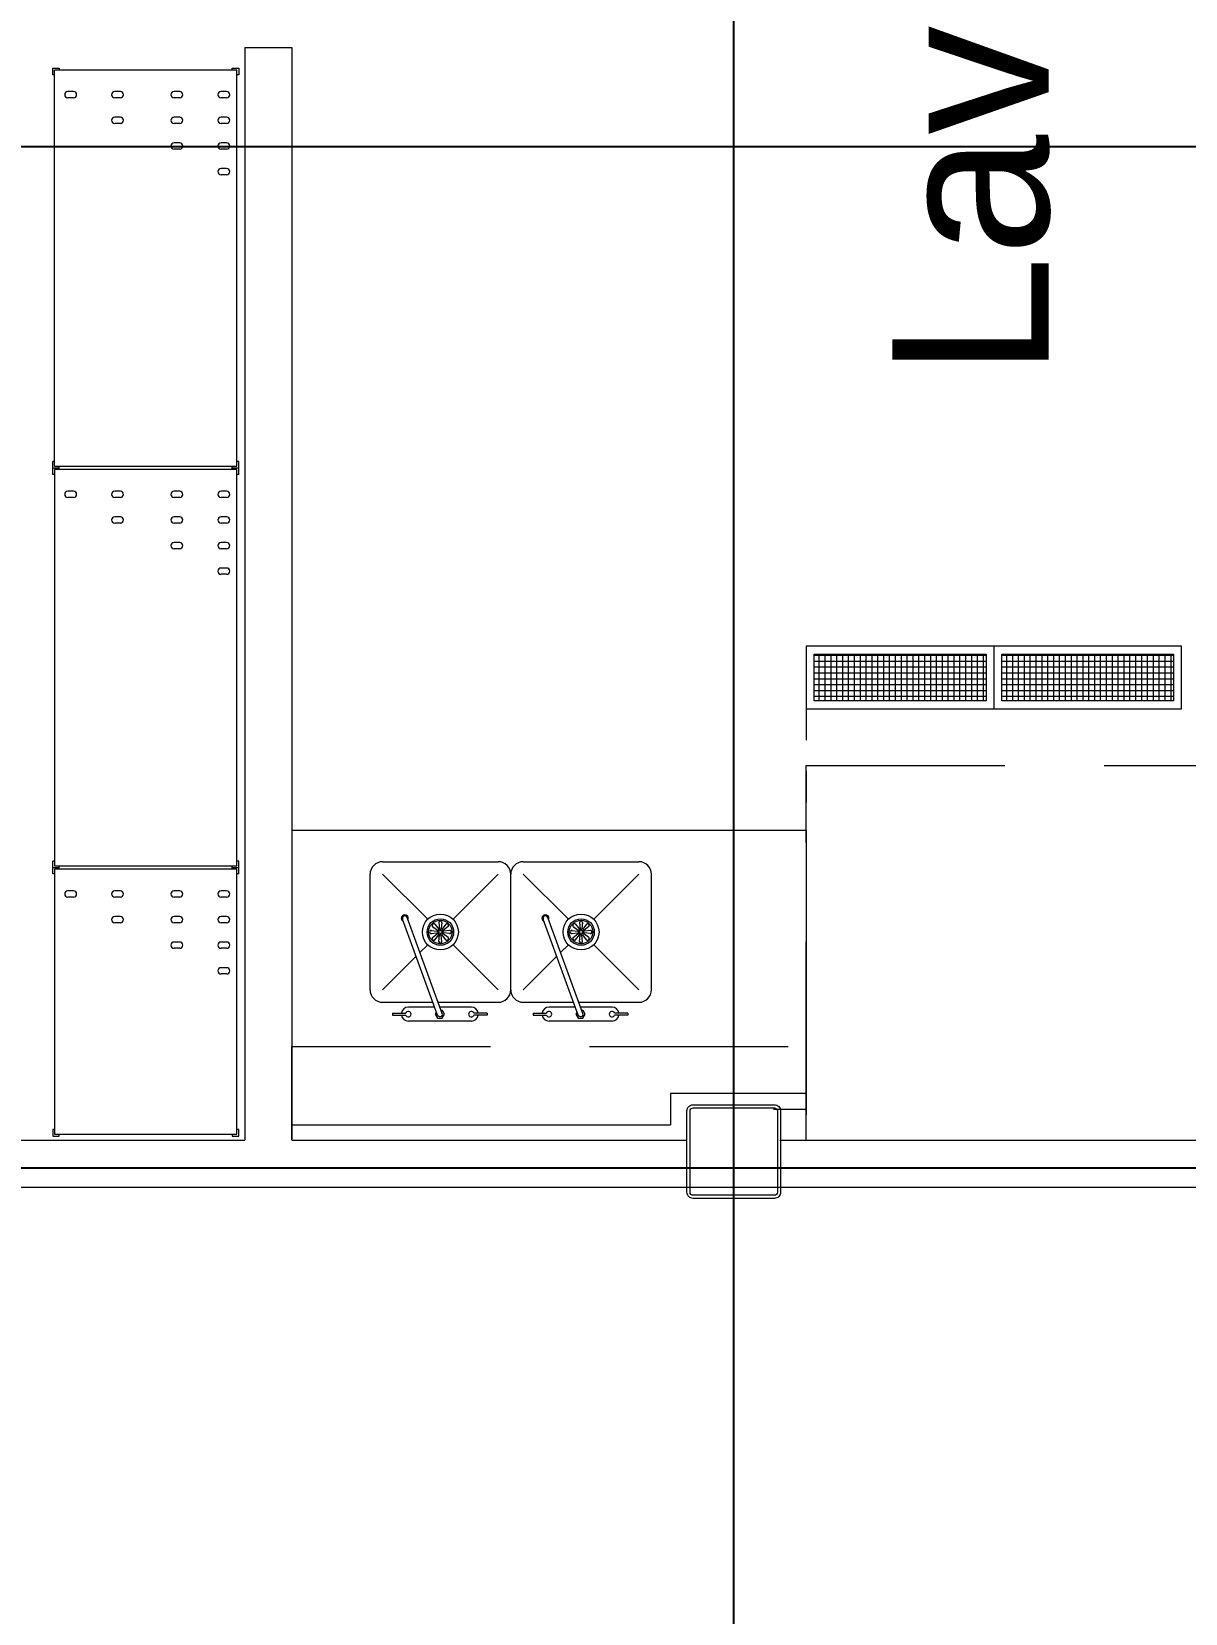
# Model space of a CAD drawing. Header units: millimetres. Extents: x 744843 to 745492, y 2520966 to 2521458.
# Drawn here: x 745413.09 to 745416.78, y 2521087.9 to 2521092.97 of the extents above; entities that cross this region are included whole.
import ezdxf

# ---------------------------------------------------------------- set-up
doc = ezdxf.new("R2010")
doc.units = ezdxf.units.MM
doc.linetypes.add('HIDDEN', pattern=[9.525, 6.35, -3.175])
for name, color, linetype, lineweight in [('A-Columnas_Secun', 74, 'Continuous', 20), ('A_Muebles_Cocina', 55, 'Continuous', 20), ('A_Muros', 30, 'Continuous', 20), ('A_Proyecciones', 192, 'HIDDEN', 20), ('A_Textos', 4, 'Continuous', 20)]:
    doc.layers.add(name, color=color, linetype=linetype, lineweight=lineweight)
doc.layers.add('A_Ejes', color=8, linetype='Continuous')
doc.styles.add('escal 300', font='arial.ttf', dxfattribs={"height": 0.5})
pattern_1 = [(90, (745453.595351, 2521259.344901), (0.01875, 1e-18), []), (7e-15, (745453.595351, 2521259.344901), (2e-18, -0.01875), [])]

msp = doc.modelspace()

# ---------------------------------------------------------------- hatches: boundary and pattern name
at = {"layer": 'A_Muebles_Cocina', "linetype": 'Continuous'}
h = msp.add_hatch(dxfattribs=at)
h.set_pattern_fill('NET', color=256, scale=0.15, angle=90, style=0)
h.set_pattern_definition(pattern_1)
h.paths.add_polyline_path([(745416.7413, 2521090.8236), (745416.6913, 2521090.8236), (745416.6913, 2521090.9736), (745416.7413, 2521090.9736)])
h.paths.add_polyline_path([(745416.6913, 2521090.9736), (745416.6913, 2521090.8236), (745416.1913, 2521090.8236), (745416.1913, 2521090.9736)])
h.paths.add_polyline_path([(745416.1413, 2521090.9736), (745416.1413, 2521090.8236), (745415.7465, 2521090.8236), (745415.7465, 2521090.9736)])
h.paths.add_polyline_path([(745415.5913, 2521090.9736), (745415.7465, 2521090.9736), (745415.7465, 2521090.8236), (745415.5913, 2521090.8236)])
h = msp.add_hatch(dxfattribs=at)
h.set_pattern_fill('NET', color=256, scale=0.15, angle=90, style=0)
h.set_pattern_definition(pattern_1)
h.paths.add_polyline_path([(745416.7413, 2521090.8236), (745416.6913, 2521090.8236), (745416.6913, 2521090.9736), (745416.7413, 2521090.9736)])
h.paths.add_polyline_path([(745416.6913, 2521090.9736), (745416.6913, 2521090.8236), (745416.1913, 2521090.8236), (745416.1913, 2521090.9736)])
h.paths.add_polyline_path([(745416.1413, 2521090.9736), (745416.1413, 2521090.8236), (745415.7465, 2521090.8236), (745415.7465, 2521090.9736)])
h.paths.add_polyline_path([(745415.5913, 2521090.9736), (745415.7465, 2521090.9736), (745415.7465, 2521090.8236), (745415.5913, 2521090.8236)])

# ---------------------------------------------------------------- linework, layer by layer
at = {"layer": 'A-Columnas_Secun'}
for points in [[(745415.2044, 2521089.5312), (745415.4642, 2521089.5312, -0.414214), (745415.4842, 2521089.5112), (745415.4842, 2521089.2514, -0.414214), (745415.4642, 2521089.2314), (745415.2044, 2521089.2314, -0.414214), (745415.1844, 2521089.2514), (745415.1844, 2521089.5112, -0.414214)], [(745415.2044, 2521089.5212), (745415.4642, 2521089.5212, -0.414214), (745415.4742, 2521089.5112), (745415.4742, 2521089.2514, -0.414214), (745415.4642, 2521089.2414), (745415.2044, 2521089.2414, -0.414214), (745415.1944, 2521089.2514), (745415.1944, 2521089.5112, -0.414214)]]:
    msp.add_lwpolyline(points, format="xyb", close=True, dxfattribs=at)
at = {"layer": 'A_Ejes'}
msp.add_line((745415.3345, 2521057.8508), (745415.3338, 2521173.1376), dxfattribs=at)
at = {"layer": 'A_Ejes', "ltscale": 0.5}
for p, q in [((745302.007, 2521092.5989), (745459.4008, 2521092.5989)), ((745296.0686, 2521089.3289), (745459.4008, 2521089.3289))]:
    msp.add_line(p, q, dxfattribs=at)
at = {"layer": 'A_Muebles_Cocina', "linetype": 'Continuous'}
for p, q in [((745413.1554, 2521092.8282), (745413.1554, 2521092.8487)), ((745413.1554, 2521092.8487), (745413.1759, 2521092.8487)), ((745413.1554, 2521092.8282), (745413.1554, 2521092.8487)), ((745413.1554, 2521092.8487), (745413.1759, 2521092.8487)), ((745413.1759, 2521092.8487), (745413.1759, 2521092.8432)), ((745413.1759, 2521092.8487), (745413.1759, 2521092.8432)), ((745413.7299, 2521092.8432), (745413.7299, 2521092.8487)), ((745413.7299, 2521092.8487), (745413.7504, 2521092.8487)), ((745413.7299, 2521092.8432), (745413.7299, 2521092.8487)), ((745413.7299, 2521092.8487), (745413.7504, 2521092.8487)), ((745413.7504, 2521092.8487), (745413.7504, 2521092.8282)), ((745413.7504, 2521092.8487), (745413.7504, 2521092.8282)), ((745413.1609, 2521092.8282), (745413.1554, 2521092.8282)), ((745413.1609, 2521092.8282), (745413.1554, 2521092.8282)), ((745413.1609, 2521091.575), (745413.1609, 2521092.8432)), ((745413.7449, 2521092.8432), (745413.1609, 2521092.8432)), ((745413.1609, 2521091.575), (745413.1609, 2521092.8432)), ((745413.7449, 2521092.8432), (745413.1609, 2521092.8432)), ((745413.7449, 2521091.575), (745413.7449, 2521092.8432)), ((745413.7449, 2521091.575), (745413.7449, 2521092.8432)), ((745413.7504, 2521092.8282), (745413.7449, 2521092.8282)), ((745413.7504, 2521092.8282), (745413.7449, 2521092.8282)), ((745413.2219, 2521092.7742), (745413.2039, 2521092.7742)), ((745413.2219, 2521092.7742), (745413.2039, 2521092.7742)), ((745413.2219, 2521092.7542), (745413.2039, 2521092.7542)), ((745413.2219, 2521092.7542), (745413.2039, 2521092.7542)), ((745413.3719, 2521092.7742), (745413.3539, 2521092.7742)), ((745413.3719, 2521092.7742), (745413.3539, 2521092.7742)), ((745413.3719, 2521092.7542), (745413.3539, 2521092.7542)), ((745413.3719, 2521092.7542), (745413.3539, 2521092.7542)), ((745413.5619, 2521092.7742), (745413.5439, 2521092.7742)), ((745413.5619, 2521092.7742), (745413.5439, 2521092.7742)), ((745413.5619, 2521092.7542), (745413.5439, 2521092.7542)), ((745413.5619, 2521092.7542), (745413.5439, 2521092.7542)), ((745413.7119, 2521092.7742), (745413.6939, 2521092.7742)), ((745413.7119, 2521092.7742), (745413.6939, 2521092.7742)), ((745413.7119, 2521092.7542), (745413.6939, 2521092.7542)), ((745413.7119, 2521092.7542), (745413.6939, 2521092.7542)), ((745413.3719, 2521092.6922), (745413.3539, 2521092.6922)), ((745413.3719, 2521092.6922), (745413.3539, 2521092.6922)), ((745413.3719, 2521092.6722), (745413.3539, 2521092.6722)), ((745413.3719, 2521092.6722), (745413.3539, 2521092.6722)), ((745413.5619, 2521092.6922), (745413.5439, 2521092.6922)), ((745413.5619, 2521092.6922), (745413.5439, 2521092.6922)), ((745413.5619, 2521092.6722), (745413.5439, 2521092.6722)), ((745413.5619, 2521092.6722), (745413.5439, 2521092.6722)), ((745413.7119, 2521092.6922), (745413.6939, 2521092.6922)), ((745413.7119, 2521092.6922), (745413.6939, 2521092.6922)), ((745413.7119, 2521092.6722), (745413.6939, 2521092.6722)), ((745413.7119, 2521092.6722), (745413.6939, 2521092.6722)), ((745413.5619, 2521092.6102), (745413.5439, 2521092.6102)), ((745413.5619, 2521092.6102), (745413.5439, 2521092.6102)), ((745413.7119, 2521092.6102), (745413.6939, 2521092.6102)), ((745413.7119, 2521092.6102), (745413.6939, 2521092.6102)), ((745413.5619, 2521092.5902), (745413.5439, 2521092.5902)), ((745413.5619, 2521092.5902), (745413.5439, 2521092.5902)), ((745413.7119, 2521092.5902), (745413.6939, 2521092.5902)), ((745413.7119, 2521092.5902), (745413.6939, 2521092.5902)), ((745413.7119, 2521092.5282), (745413.6939, 2521092.5282)), ((745413.7119, 2521092.5282), (745413.6939, 2521092.5282)), ((745413.7119, 2521092.5082), (745413.6939, 2521092.5082)), ((745413.7119, 2521092.5082), (745413.6939, 2521092.5082)), ((745413.1609, 2521091.59), (745413.1554, 2521091.59)), ((745413.1554, 2521091.549), (745413.1554, 2521091.59)), ((745413.1609, 2521091.59), (745413.1554, 2521091.59)), ((745413.1554, 2521091.549), (745413.1554, 2521091.59)), ((745413.7504, 2521091.59), (745413.7449, 2521091.59)), ((745413.7504, 2521091.59), (745413.7449, 2521091.59)), ((745413.7504, 2521091.549), (745413.7504, 2521091.59)), ((745413.7504, 2521091.549), (745413.7504, 2521091.59)), ((745413.1554, 2521091.5695), (745413.1759, 2521091.5695)), ((745413.1554, 2521091.5695), (745413.1759, 2521091.5695)), ((745413.1609, 2521091.549), (745413.1554, 2521091.549)), ((745413.1609, 2521091.549), (745413.1554, 2521091.549)), ((745413.1609, 2521091.575), (745413.7449, 2521091.575)), ((745413.1609, 2521091.575), (745413.7449, 2521091.575)), ((745413.1609, 2521091.564), (745413.1609, 2521090.2959)), ((745413.7449, 2521091.564), (745413.1609, 2521091.564)), ((745413.1609, 2521091.564), (745413.1609, 2521090.2959)), ((745413.7449, 2521091.564), (745413.1609, 2521091.564)), ((745413.1759, 2521091.564), (745413.1759, 2521091.575)), ((745413.1759, 2521091.564), (745413.1759, 2521091.575)), ((745413.7299, 2521091.564), (745413.7299, 2521091.575)), ((745413.7299, 2521091.564), (745413.7299, 2521091.575)), ((745413.7299, 2521091.5695), (745413.7504, 2521091.5695)), ((745413.7299, 2521091.5695), (745413.7504, 2521091.5695)), ((745413.7449, 2521090.2959), (745413.7449, 2521091.564)), ((745413.7449, 2521090.2959), (745413.7449, 2521091.564)), ((745413.7504, 2521091.549), (745413.7449, 2521091.549)), ((745413.7504, 2521091.549), (745413.7449, 2521091.549)), ((745413.2219, 2521091.495), (745413.2039, 2521091.495)), ((745413.2219, 2521091.495), (745413.2039, 2521091.495)), ((745413.3719, 2521091.495), (745413.3539, 2521091.495)), ((745413.3719, 2521091.495), (745413.3539, 2521091.495)), ((745413.5619, 2521091.495), (745413.5439, 2521091.495)), ((745413.5619, 2521091.495), (745413.5439, 2521091.495)), ((745413.7119, 2521091.495), (745413.6939, 2521091.495)), ((745413.7119, 2521091.495), (745413.6939, 2521091.495)), ((745413.2219, 2521091.475), (745413.2039, 2521091.475)), ((745413.2219, 2521091.475), (745413.2039, 2521091.475)), ((745413.3719, 2521091.475), (745413.3539, 2521091.475)), ((745413.3719, 2521091.475), (745413.3539, 2521091.475)), ((745413.5619, 2521091.475), (745413.5439, 2521091.475)), ((745413.5619, 2521091.475), (745413.5439, 2521091.475)), ((745413.7119, 2521091.475), (745413.6939, 2521091.475)), ((745413.7119, 2521091.475), (745413.6939, 2521091.475)), ((745413.3719, 2521091.413), (745413.3539, 2521091.413)), ((745413.3719, 2521091.413), (745413.3539, 2521091.413)), ((745413.3719, 2521091.393), (745413.3539, 2521091.393)), ((745413.3719, 2521091.393), (745413.3539, 2521091.393)), ((745413.5619, 2521091.413), (745413.5439, 2521091.413)), ((745413.5619, 2521091.413), (745413.5439, 2521091.413)), ((745413.5619, 2521091.393), (745413.5439, 2521091.393)), ((745413.5619, 2521091.393), (745413.5439, 2521091.393)), ((745413.7119, 2521091.413), (745413.6939, 2521091.413)), ((745413.7119, 2521091.413), (745413.6939, 2521091.413)), ((745413.7119, 2521091.393), (745413.6939, 2521091.393)), ((745413.7119, 2521091.393), (745413.6939, 2521091.393)), ((745413.5619, 2521091.331), (745413.5439, 2521091.331)), ((745413.5619, 2521091.331), (745413.5439, 2521091.331)), ((745413.7119, 2521091.331), (745413.6939, 2521091.331)), ((745413.7119, 2521091.331), (745413.6939, 2521091.331)), ((745413.5619, 2521091.311), (745413.5439, 2521091.311)), ((745413.5619, 2521091.311), (745413.5439, 2521091.311)), ((745413.7119, 2521091.311), (745413.6939, 2521091.311)), ((745413.7119, 2521091.311), (745413.6939, 2521091.311)), ((745413.7119, 2521091.249), (745413.6939, 2521091.249)), ((745413.7119, 2521091.249), (745413.6939, 2521091.249)), ((745413.7119, 2521091.229), (745413.6939, 2521091.229)), ((745413.7119, 2521091.229), (745413.6939, 2521091.229)), ((745415.5663, 2521090.9986), (745415.5663, 2521090.7986)), ((745416.7663, 2521090.9986), (745415.5663, 2521090.9986)), ((745415.5663, 2521090.9986), (745415.5663, 2521090.7986)), ((745416.7663, 2521090.9986), (745415.5663, 2521090.9986)), ((745415.5913, 2521090.8236), (745415.5913, 2521090.9736)), ((745415.5913, 2521090.9736), (745416.1413, 2521090.9736)), ((745415.5913, 2521090.8236), (745415.5913, 2521090.9736)), ((745415.5913, 2521090.9736), (745416.1413, 2521090.9736)), ((745416.1413, 2521090.9736), (745416.1413, 2521090.8236)), ((745416.1413, 2521090.9736), (745416.1413, 2521090.8236)), ((745416.1663, 2521090.9986), (745416.1663, 2521090.7986)), ((745416.1663, 2521090.9986), (745416.1663, 2521090.7986)), ((745416.1913, 2521090.8236), (745416.1913, 2521090.9736)), ((745416.1913, 2521090.9736), (745416.7413, 2521090.9736)), ((745416.1913, 2521090.8236), (745416.1913, 2521090.9736)), ((745416.1913, 2521090.9736), (745416.7413, 2521090.9736)), ((745416.7413, 2521090.9736), (745416.7413, 2521090.8236)), ((745416.7413, 2521090.9736), (745416.7413, 2521090.8236)), ((745416.7663, 2521090.7986), (745416.7663, 2521090.9986)), ((745416.7663, 2521090.7986), (745416.7663, 2521090.9986)), ((745416.1413, 2521090.8236), (745415.5913, 2521090.8236)), ((745416.1413, 2521090.8236), (745415.5913, 2521090.8236)), ((745416.7413, 2521090.8236), (745416.1913, 2521090.8236)), ((745416.7413, 2521090.8236), (745416.1913, 2521090.8236)), ((745415.5663, 2521090.7986), (745416.7663, 2521090.7986)), ((745415.5663, 2521090.7986), (745416.7663, 2521090.7986)), ((745413.1554, 2521090.2699), (745413.1554, 2521090.3109)), ((745413.1609, 2521090.3109), (745413.1554, 2521090.3109)), ((745413.1554, 2521090.2699), (745413.1554, 2521090.3109)), ((745413.1609, 2521090.3109), (745413.1554, 2521090.3109)), ((745413.1554, 2521090.2904), (745413.1759, 2521090.2904)), ((745413.1554, 2521090.2904), (745413.1759, 2521090.2904)), ((745413.1609, 2521090.2699), (745413.1554, 2521090.2699)), ((745413.1609, 2521090.2699), (745413.1554, 2521090.2699)), ((745413.1609, 2521090.2959), (745413.7449, 2521090.2959)), ((745413.1609, 2521090.2959), (745413.7449, 2521090.2959)), ((745413.1609, 2521090.2849), (745413.1609, 2521089.4366)), ((745413.7449, 2521090.2849), (745413.1609, 2521090.2849)), ((745413.1609, 2521090.2849), (745413.1609, 2521089.4366)), ((745413.7449, 2521090.2849), (745413.1609, 2521090.2849)), ((745413.1759, 2521090.2849), (745413.1759, 2521090.2959)), ((745413.1759, 2521090.2849), (745413.1759, 2521090.2959)), ((745413.7299, 2521090.2849), (745413.7299, 2521090.2959)), ((745413.7299, 2521090.2849), (745413.7299, 2521090.2959)), ((745413.7299, 2521090.2904), (745413.7504, 2521090.2904)), ((745413.7299, 2521090.2904), (745413.7504, 2521090.2904)), ((745413.7504, 2521090.3109), (745413.7449, 2521090.3109)), ((745413.7504, 2521090.3109), (745413.7449, 2521090.3109)), ((745413.7449, 2521089.4366), (745413.7449, 2521090.2849)), ((745413.7449, 2521089.4366), (745413.7449, 2521090.2849)), ((745413.7504, 2521090.2699), (745413.7449, 2521090.2699)), ((745413.7504, 2521090.2699), (745413.7449, 2521090.2699)), ((745413.7504, 2521090.2699), (745413.7504, 2521090.3109)), ((745413.7504, 2521090.2699), (745413.7504, 2521090.3109)), ((745413.2219, 2521090.2159), (745413.2039, 2521090.2159)), ((745413.2219, 2521090.2159), (745413.2039, 2521090.2159)), ((745413.3719, 2521090.2159), (745413.3539, 2521090.2159)), ((745413.3719, 2521090.2159), (745413.3539, 2521090.2159)), ((745413.5619, 2521090.2159), (745413.5439, 2521090.2159)), ((745413.5619, 2521090.2159), (745413.5439, 2521090.2159)), ((745413.7119, 2521090.2159), (745413.6939, 2521090.2159)), ((745413.7119, 2521090.2159), (745413.6939, 2521090.2159)), ((745413.2219, 2521090.1959), (745413.2039, 2521090.1959)), ((745413.2219, 2521090.1959), (745413.2039, 2521090.1959)), ((745413.3719, 2521090.1959), (745413.3539, 2521090.1959)), ((745413.3719, 2521090.1959), (745413.3539, 2521090.1959)), ((745413.5619, 2521090.1959), (745413.5439, 2521090.1959)), ((745413.5619, 2521090.1959), (745413.5439, 2521090.1959)), ((745413.7119, 2521090.1959), (745413.6939, 2521090.1959)), ((745413.7119, 2521090.1959), (745413.6939, 2521090.1959)), ((745413.3719, 2521090.1339), (745413.3539, 2521090.1339)), ((745413.3719, 2521090.1339), (745413.3539, 2521090.1339)), ((745413.3719, 2521090.1139), (745413.3539, 2521090.1139)), ((745413.3719, 2521090.1139), (745413.3539, 2521090.1139)), ((745413.5619, 2521090.1339), (745413.5439, 2521090.1339)), ((745413.5619, 2521090.1339), (745413.5439, 2521090.1339)), ((745413.5619, 2521090.1139), (745413.5439, 2521090.1139)), ((745413.5619, 2521090.1139), (745413.5439, 2521090.1139)), ((745413.7119, 2521090.1339), (745413.6939, 2521090.1339)), ((745413.7119, 2521090.1339), (745413.6939, 2521090.1339)), ((745413.7119, 2521090.1139), (745413.6939, 2521090.1139)), ((745413.7119, 2521090.1139), (745413.6939, 2521090.1139)), ((745413.5619, 2521090.0519), (745413.5439, 2521090.0519)), ((745413.5619, 2521090.0519), (745413.5439, 2521090.0519)), ((745413.5619, 2521090.0319), (745413.5439, 2521090.0319)), ((745413.5619, 2521090.0319), (745413.5439, 2521090.0319)), ((745413.7119, 2521090.0519), (745413.6939, 2521090.0519)), ((745413.7119, 2521090.0519), (745413.6939, 2521090.0519)), ((745413.7119, 2521090.0319), (745413.6939, 2521090.0319)), ((745413.7119, 2521090.0319), (745413.6939, 2521090.0319)), ((745413.7119, 2521089.9699), (745413.6939, 2521089.9699)), ((745413.7119, 2521089.9699), (745413.6939, 2521089.9699)), ((745413.7119, 2521089.9499), (745413.6939, 2521089.9499)), ((745413.7119, 2521089.9499), (745413.6939, 2521089.9499)), ((745413.1609, 2521089.4516), (745413.1554, 2521089.4516)), ((745413.1554, 2521089.4516), (745413.1554, 2521089.4311)), ((745413.1609, 2521089.4516), (745413.1554, 2521089.4516)), ((745413.1554, 2521089.4516), (745413.1554, 2521089.4311)), ((745413.1554, 2521089.4311), (745413.1759, 2521089.4311)), ((745413.1554, 2521089.4311), (745413.1759, 2521089.4311)), ((745413.1609, 2521089.4366), (745413.7449, 2521089.4366)), ((745413.1609, 2521089.4366), (745413.7449, 2521089.4366)), ((745413.1759, 2521089.4311), (745413.1759, 2521089.4366)), ((745413.1759, 2521089.4311), (745413.1759, 2521089.4366)), ((745413.7299, 2521089.4366), (745413.7299, 2521089.4311)), ((745413.7299, 2521089.4366), (745413.7299, 2521089.4311)), ((745413.7299, 2521089.4311), (745413.7504, 2521089.4311)), ((745413.7299, 2521089.4311), (745413.7504, 2521089.4311)), ((745413.7504, 2521089.4516), (745413.7449, 2521089.4516)), ((745413.7504, 2521089.4516), (745413.7449, 2521089.4516)), ((745413.7504, 2521089.4311), (745413.7504, 2521089.4516)), ((745413.7504, 2521089.4311), (745413.7504, 2521089.4516))]:
    msp.add_line(p, q, dxfattribs=at)
at = {"layer": 'A_Muebles_Cocina', "color": 2, "linetype": 'HIDDEN', "ltscale": 0.1}
for p, q in [((745415.5663, 2521089.4173), (745415.5663, 2521090.6175)), ((745415.5663, 2521090.6173), (745426.1789, 2521090.6173)), ((745413.9206, 2521089.4188), (745413.9206, 2521089.7173)), ((745413.9206, 2521089.7173), (745415.5663, 2521089.7173))]:
    msp.add_line(p, q, dxfattribs=at)
at = {"layer": 'A_Muebles_Cocina'}
for p, q in [((745413.9206, 2521090.4091), (745413.9206, 2521089.4188)), ((745415.5663, 2521090.4091), (745413.9206, 2521090.4091)), ((745413.9206, 2521090.4091), (745413.9206, 2521089.4188)), ((745415.5663, 2521090.4091), (745413.9206, 2521090.4091)), ((745415.5663, 2521090.4091), (745415.5663, 2521089.5172)), ((745415.5663, 2521090.4091), (745415.5663, 2521089.5172)), ((745414.1706, 2521089.8991), (745414.1706, 2521090.2691)), ((745414.1706, 2521089.8991), (745414.1706, 2521090.2691)), ((745414.2106, 2521090.3091), (745414.5806, 2521090.3091)), ((745414.2106, 2521090.3091), (745414.5806, 2521090.3091)), ((745414.355, 2521090.1248), (745414.2106, 2521090.2691)), ((745414.355, 2521090.1248), (745414.2106, 2521090.2691)), ((745414.5806, 2521090.2691), (745414.4363, 2521090.1248)), ((745414.5806, 2521090.2691), (745414.4363, 2521090.1248)), ((745414.6206, 2521089.8991), (745414.6206, 2521090.2691)), ((745414.6206, 2521089.8991), (745414.6206, 2521090.2691)), ((745414.6606, 2521090.3091), (745415.0306, 2521090.3091)), ((745414.6606, 2521090.3091), (745415.0306, 2521090.3091)), ((745414.805, 2521090.1248), (745414.6606, 2521090.2691)), ((745414.805, 2521090.1248), (745414.6606, 2521090.2691)), ((745415.0306, 2521090.2691), (745414.8863, 2521090.1248)), ((745415.0306, 2521090.2691), (745414.8863, 2521090.1248)), ((745415.0706, 2521089.8991), (745415.0706, 2521090.2691)), ((745415.0706, 2521089.8991), (745415.0706, 2521090.2691)), ((745414.3867, 2521089.8182), (745414.2743, 2521090.1254)), ((745414.3867, 2521089.8182), (745414.2743, 2521090.1254)), ((745414.4018, 2521089.8233), (745414.2893, 2521090.1308)), ((745414.4018, 2521089.8233), (745414.2893, 2521090.1308)), ((745414.3906, 2521090.1142), (745414.3931, 2521090.0942)), ((745414.3906, 2521090.1142), (745414.3931, 2521090.0942)), ((745414.4006, 2521090.1141), (745414.3981, 2521090.0941)), ((745414.4006, 2521090.1141), (745414.3981, 2521090.0941)), ((745414.8367, 2521089.8182), (745414.7243, 2521090.1254)), ((745414.8367, 2521089.8182), (745414.7243, 2521090.1254)), ((745414.8518, 2521089.8233), (745414.7393, 2521090.1308)), ((745414.8518, 2521089.8233), (745414.7393, 2521090.1308)), ((745414.8406, 2521090.1142), (745414.8431, 2521090.0942)), ((745414.8406, 2521090.1142), (745414.8431, 2521090.0942)), ((745414.8506, 2521090.1141), (745414.8481, 2521090.0941)), ((745414.8506, 2521090.1141), (745414.8481, 2521090.0941)), ((745414.3656, 2521090.0892), (745414.3856, 2521090.0867)), ((745414.3656, 2521090.0892), (745414.3856, 2521090.0867)), ((745414.3656, 2521090.0792), (745414.3856, 2521090.0817)), ((745414.3656, 2521090.0792), (745414.3856, 2521090.0817)), ((745414.3709, 2521090.1018), (745414.3868, 2521090.0895)), ((745414.3709, 2521090.1018), (745414.3868, 2521090.0895)), ((745414.3709, 2521090.0665), (745414.3868, 2521090.0789)), ((745414.3709, 2521090.0665), (745414.3868, 2521090.0789)), ((745414.3779, 2521090.0594), (745414.3903, 2521090.0753)), ((745414.3779, 2521090.0594), (745414.3903, 2521090.0753)), ((745414.378, 2521090.1089), (745414.3903, 2521090.093)), ((745414.378, 2521090.1089), (745414.3903, 2521090.093)), ((745414.3906, 2521090.0542), (745414.3931, 2521090.0742)), ((745414.3906, 2521090.0542), (745414.3931, 2521090.0742)), ((745414.4006, 2521090.0541), (745414.3981, 2521090.0741)), ((745414.4006, 2521090.0541), (745414.3981, 2521090.0741)), ((745414.4133, 2521090.1089), (745414.4009, 2521090.093)), ((745414.4133, 2521090.1089), (745414.4009, 2521090.093)), ((745414.4133, 2521090.0594), (745414.4009, 2521090.0753)), ((745414.4133, 2521090.0594), (745414.4009, 2521090.0753)), ((745414.4204, 2521090.1018), (745414.4045, 2521090.0894)), ((745414.4204, 2521090.1018), (745414.4045, 2521090.0894)), ((745414.4204, 2521090.0665), (745414.4045, 2521090.0788)), ((745414.4204, 2521090.0665), (745414.4045, 2521090.0788)), ((745414.4256, 2521090.0891), (745414.4056, 2521090.0866)), ((745414.4256, 2521090.0891), (745414.4056, 2521090.0866)), ((745414.4256, 2521090.0791), (745414.4056, 2521090.0816)), ((745414.4256, 2521090.0791), (745414.4056, 2521090.0816)), ((745414.8156, 2521090.0892), (745414.8356, 2521090.0867)), ((745414.8156, 2521090.0892), (745414.8356, 2521090.0867)), ((745414.8156, 2521090.0792), (745414.8356, 2521090.0817)), ((745414.8156, 2521090.0792), (745414.8356, 2521090.0817)), ((745414.8209, 2521090.1018), (745414.8368, 2521090.0895)), ((745414.8209, 2521090.1018), (745414.8368, 2521090.0895)), ((745414.8209, 2521090.0665), (745414.8368, 2521090.0789)), ((745414.8209, 2521090.0665), (745414.8368, 2521090.0789)), ((745414.8279, 2521090.0594), (745414.8403, 2521090.0753)), ((745414.8279, 2521090.0594), (745414.8403, 2521090.0753)), ((745414.828, 2521090.1089), (745414.8403, 2521090.093)), ((745414.828, 2521090.1089), (745414.8403, 2521090.093)), ((745414.8406, 2521090.0542), (745414.8431, 2521090.0742)), ((745414.8406, 2521090.0542), (745414.8431, 2521090.0742)), ((745414.8506, 2521090.0541), (745414.8481, 2521090.0741)), ((745414.8506, 2521090.0541), (745414.8481, 2521090.0741)), ((745414.8633, 2521090.1089), (745414.8509, 2521090.093)), ((745414.8633, 2521090.1089), (745414.8509, 2521090.093)), ((745414.8633, 2521090.0594), (745414.8509, 2521090.0753)), ((745414.8633, 2521090.0594), (745414.8509, 2521090.0753)), ((745414.8704, 2521090.1018), (745414.8545, 2521090.0894)), ((745414.8704, 2521090.1018), (745414.8545, 2521090.0894)), ((745414.8704, 2521090.0665), (745414.8545, 2521090.0788)), ((745414.8704, 2521090.0665), (745414.8545, 2521090.0788)), ((745414.8756, 2521090.0891), (745414.8556, 2521090.0866)), ((745414.8756, 2521090.0891), (745414.8556, 2521090.0866)), ((745414.8756, 2521090.0791), (745414.8556, 2521090.0816)), ((745414.8756, 2521090.0791), (745414.8556, 2521090.0816)), ((745414.355, 2521090.0435), (745414.3303, 2521090.0188)), ((745414.355, 2521090.0435), (745414.3303, 2521090.0188)), ((745414.5806, 2521089.8991), (745414.4363, 2521090.0435)), ((745414.5806, 2521089.8991), (745414.4363, 2521090.0435)), ((745414.805, 2521090.0435), (745414.7803, 2521090.0188)), ((745414.805, 2521090.0435), (745414.7803, 2521090.0188)), ((745415.0306, 2521089.8991), (745414.8863, 2521090.0435)), ((745415.0306, 2521089.8991), (745414.8863, 2521090.0435)), ((745414.3179, 2521090.0064), (745414.2106, 2521089.8991)), ((745414.3179, 2521090.0064), (745414.2106, 2521089.8991)), ((745414.7679, 2521090.0064), (745414.6606, 2521089.8991)), ((745414.7679, 2521090.0064), (745414.6606, 2521089.8991)), ((745414.2106, 2521089.8591), (745414.3718, 2521089.8591)), ((745414.2106, 2521089.8591), (745414.3718, 2521089.8591)), ((745414.3887, 2521089.8591), (745414.5806, 2521089.8591)), ((745414.3887, 2521089.8591), (745414.5806, 2521089.8591)), ((745414.6606, 2521089.8591), (745414.8218, 2521089.8591)), ((745414.6606, 2521089.8591), (745414.8218, 2521089.8591)), ((745414.8387, 2521089.8591), (745415.0306, 2521089.8591)), ((745414.8387, 2521089.8591), (745415.0306, 2521089.8591)), ((745414.2424, 2521089.8244), (745414.2848, 2521089.8244)), ((745414.2424, 2521089.8244), (745414.2424, 2521089.818)), ((745414.2424, 2521089.8244), (745414.2848, 2521089.8244)), ((745414.2424, 2521089.8244), (745414.2424, 2521089.818)), ((745414.2424, 2521089.818), (745414.2848, 2521089.818)), ((745414.2424, 2521089.818), (745414.2848, 2521089.818)), ((745414.3775, 2521089.8434), (745414.2932, 2521089.8434)), ((745414.3775, 2521089.8434), (745414.2932, 2521089.8434)), ((745414.3831, 2521089.8282), (745414.3791, 2521089.8212)), ((745414.3831, 2521089.8282), (745414.3791, 2521089.8212)), ((745414.3791, 2521089.8212), (745414.3865, 2521089.8083)), ((745414.3791, 2521089.8212), (745414.3865, 2521089.8083)), ((745414.3865, 2521089.8083), (745414.4014, 2521089.8083)), ((745414.3865, 2521089.8083), (745414.4014, 2521089.8083)), ((745414.4948, 2521089.8434), (745414.3944, 2521089.8434)), ((745414.4948, 2521089.8434), (745414.3944, 2521089.8434)), ((745414.4019, 2521089.8333), (745414.3981, 2521089.8333)), ((745414.4019, 2521089.8333), (745414.3981, 2521089.8333)), ((745414.4014, 2521089.8083), (745414.4089, 2521089.8212)), ((745414.4014, 2521089.8083), (745414.4089, 2521089.8212)), ((745414.4089, 2521089.8212), (745414.4019, 2521089.8333)), ((745414.4089, 2521089.8212), (745414.4019, 2521089.8333)), ((745414.5456, 2521089.8244), (745414.5031, 2521089.8244)), ((745414.5456, 2521089.8244), (745414.5031, 2521089.8244)), ((745414.5456, 2521089.818), (745414.5031, 2521089.818)), ((745414.5456, 2521089.818), (745414.5031, 2521089.818)), ((745414.5456, 2521089.8244), (745414.5456, 2521089.818)), ((745414.5456, 2521089.8244), (745414.5456, 2521089.818)), ((745414.6924, 2521089.8244), (745414.7348, 2521089.8244)), ((745414.6924, 2521089.8244), (745414.6924, 2521089.818)), ((745414.6924, 2521089.8244), (745414.7348, 2521089.8244)), ((745414.6924, 2521089.8244), (745414.6924, 2521089.818)), ((745414.6924, 2521089.818), (745414.7348, 2521089.818)), ((745414.6924, 2521089.818), (745414.7348, 2521089.818)), ((745414.8275, 2521089.8434), (745414.7432, 2521089.8434)), ((745414.8275, 2521089.8434), (745414.7432, 2521089.8434)), ((745414.8331, 2521089.8282), (745414.8291, 2521089.8212)), ((745414.8331, 2521089.8282), (745414.8291, 2521089.8212)), ((745414.8291, 2521089.8212), (745414.8365, 2521089.8083)), ((745414.8291, 2521089.8212), (745414.8365, 2521089.8083)), ((745414.8365, 2521089.8083), (745414.8514, 2521089.8083)), ((745414.8365, 2521089.8083), (745414.8514, 2521089.8083)), ((745414.9448, 2521089.8434), (745414.8444, 2521089.8434)), ((745414.9448, 2521089.8434), (745414.8444, 2521089.8434)), ((745414.8519, 2521089.8333), (745414.8481, 2521089.8333)), ((745414.8519, 2521089.8333), (745414.8481, 2521089.8333)), ((745414.8514, 2521089.8083), (745414.8589, 2521089.8212)), ((745414.8514, 2521089.8083), (745414.8589, 2521089.8212)), ((745414.8589, 2521089.8212), (745414.8519, 2521089.8333)), ((745414.8589, 2521089.8212), (745414.8519, 2521089.8333)), ((745414.9956, 2521089.8244), (745414.9531, 2521089.8244)), ((745414.9956, 2521089.8244), (745414.9531, 2521089.8244)), ((745414.9956, 2521089.818), (745414.9531, 2521089.818)), ((745414.9956, 2521089.818), (745414.9531, 2521089.818)), ((745414.9956, 2521089.8244), (745414.9956, 2521089.818)), ((745414.9956, 2521089.8244), (745414.9956, 2521089.818)), ((745414.4948, 2521089.799), (745414.2932, 2521089.799)), ((745414.4948, 2521089.799), (745414.2932, 2521089.799)), ((745414.9448, 2521089.799), (745414.7432, 2521089.799)), ((745414.9448, 2521089.799), (745414.7432, 2521089.799)), ((745415.5663, 2521089.5672), (745415.1315, 2521089.5672)), ((745415.1315, 2521089.5672), (745415.1315, 2521089.4673)), ((745415.5663, 2521089.5672), (745415.1315, 2521089.5672)), ((745415.1315, 2521089.5672), (745415.1315, 2521089.4673)), ((745415.5663, 2521089.5672), (745415.5663, 2521089.5672)), ((745415.5663, 2521089.5672), (745415.5663, 2521089.5672)), ((745415.4615, 2521089.5172), (745415.5663, 2521089.5172)), ((745415.4615, 2521089.5172), (745415.5663, 2521089.5172)), ((745413.9206, 2521089.4673), (745415.1315, 2521089.4673)), ((745413.9206, 2521089.4673), (745415.1315, 2521089.4673))]:
    msp.add_line(p, q, dxfattribs=at)
for centre, radius in [((745414.3956, 2521090.0841), 0.0575), ((745414.3956, 2521090.0841), 0.0575), ((745414.3956, 2521090.0841), 0.0425), ((745414.3956, 2521090.0841), 0.0425), ((745414.3956, 2521090.0841), 0.0375), ((745414.3956, 2521090.0841), 0.0375), ((745414.8456, 2521090.0841), 0.0575), ((745414.8456, 2521090.0841), 0.0575), ((745414.8456, 2521090.0841), 0.0425), ((745414.8456, 2521090.0841), 0.0425), ((745414.8456, 2521090.0841), 0.0375), ((745414.8456, 2521090.0841), 0.0375), ((745414.3956, 2521090.0841), 0.005), ((745414.3956, 2521090.0841), 0.005), ((745414.8456, 2521090.0841), 0.005), ((745414.8456, 2521090.0841), 0.005)]:
    msp.add_circle(centre, radius, dxfattribs=at)
at = {"layer": 'A_Muebles_Cocina', "linetype": 'Continuous'}
for centre, start, end in [((745413.2039, 2521092.7642), 90, 270), ((745413.2039, 2521092.7642), 90, 270), ((745413.2219, 2521092.7642), 270, 90), ((745413.2219, 2521092.7642), 270, 90), ((745413.3539, 2521092.7642), 90, 270), ((745413.3539, 2521092.7642), 90, 270), ((745413.3719, 2521092.7642), 270, 90), ((745413.3719, 2521092.7642), 270, 90), ((745413.5439, 2521092.7642), 90, 270), ((745413.5439, 2521092.7642), 90, 270), ((745413.5619, 2521092.7642), 270, 90), ((745413.5619, 2521092.7642), 270, 90), ((745413.6939, 2521092.7642), 90, 270), ((745413.6939, 2521092.7642), 90, 270), ((745413.7119, 2521092.7642), 270, 90), ((745413.7119, 2521092.7642), 270, 90), ((745413.3539, 2521092.6822), 90, 270), ((745413.3539, 2521092.6822), 90, 270), ((745413.3719, 2521092.6822), 270, 90), ((745413.3719, 2521092.6822), 270, 90), ((745413.5439, 2521092.6822), 90, 270), ((745413.5439, 2521092.6822), 90, 270), ((745413.5619, 2521092.6822), 270, 90), ((745413.5619, 2521092.6822), 270, 90), ((745413.6939, 2521092.6822), 90, 270), ((745413.6939, 2521092.6822), 90, 270), ((745413.7119, 2521092.6822), 270, 90), ((745413.7119, 2521092.6822), 270, 90), ((745413.5439, 2521092.6002), 90, 270), ((745413.5439, 2521092.6002), 90, 270), ((745413.5619, 2521092.6002), 270, 90), ((745413.5619, 2521092.6002), 270, 90), ((745413.6939, 2521092.6002), 90, 270), ((745413.6939, 2521092.6002), 90, 270), ((745413.7119, 2521092.6002), 270, 90), ((745413.7119, 2521092.6002), 270, 90), ((745413.6939, 2521092.5182), 90, 270), ((745413.6939, 2521092.5182), 90, 270), ((745413.7119, 2521092.5182), 270, 90), ((745413.7119, 2521092.5182), 270, 90), ((745413.2039, 2521091.485), 90, 270), ((745413.2039, 2521091.485), 90, 270), ((745413.2219, 2521091.485), 270, 90), ((745413.2219, 2521091.485), 270, 90), ((745413.3539, 2521091.485), 90, 270), ((745413.3539, 2521091.485), 90, 270), ((745413.3719, 2521091.485), 270, 90), ((745413.3719, 2521091.485), 270, 90), ((745413.5439, 2521091.485), 90, 270), ((745413.5439, 2521091.485), 90, 270), ((745413.5619, 2521091.485), 270, 90), ((745413.5619, 2521091.485), 270, 90), ((745413.6939, 2521091.485), 90, 270), ((745413.6939, 2521091.485), 90, 270), ((745413.7119, 2521091.485), 270, 90), ((745413.7119, 2521091.485), 270, 90), ((745413.3539, 2521091.403), 90, 270), ((745413.3539, 2521091.403), 90, 270), ((745413.3719, 2521091.403), 270, 90), ((745413.3719, 2521091.403), 270, 90), ((745413.5439, 2521091.403), 90, 270), ((745413.5439, 2521091.403), 90, 270), ((745413.5619, 2521091.403), 270, 90), ((745413.5619, 2521091.403), 270, 90), ((745413.6939, 2521091.403), 90, 270), ((745413.6939, 2521091.403), 90, 270), ((745413.7119, 2521091.403), 270, 90), ((745413.7119, 2521091.403), 270, 90), ((745413.5439, 2521091.321), 90, 270), ((745413.5439, 2521091.321), 90, 270), ((745413.5619, 2521091.321), 270, 90), ((745413.5619, 2521091.321), 270, 90), ((745413.6939, 2521091.321), 90, 270), ((745413.6939, 2521091.321), 90, 270), ((745413.7119, 2521091.321), 270, 90), ((745413.7119, 2521091.321), 270, 90), ((745413.6939, 2521091.239), 90, 270), ((745413.6939, 2521091.239), 90, 270), ((745413.7119, 2521091.239), 270, 90), ((745413.7119, 2521091.239), 270, 90), ((745413.2039, 2521090.2059), 90, 270), ((745413.2039, 2521090.2059), 90, 270), ((745413.2219, 2521090.2059), 270, 90), ((745413.2219, 2521090.2059), 270, 90), ((745413.3539, 2521090.2059), 90, 270), ((745413.3539, 2521090.2059), 90, 270), ((745413.3719, 2521090.2059), 270, 90), ((745413.3719, 2521090.2059), 270, 90), ((745413.5439, 2521090.2059), 90, 270), ((745413.5439, 2521090.2059), 90, 270), ((745413.5619, 2521090.2059), 270, 90), ((745413.5619, 2521090.2059), 270, 90), ((745413.6939, 2521090.2059), 90, 270), ((745413.6939, 2521090.2059), 90, 270), ((745413.7119, 2521090.2059), 270, 90), ((745413.7119, 2521090.2059), 270, 90), ((745413.3539, 2521090.1239), 90, 270), ((745413.3539, 2521090.1239), 90, 270), ((745413.3719, 2521090.1239), 270, 90), ((745413.3719, 2521090.1239), 270, 90), ((745413.5439, 2521090.1239), 90, 270), ((745413.5439, 2521090.1239), 90, 270), ((745413.5619, 2521090.1239), 270, 90), ((745413.5619, 2521090.1239), 270, 90), ((745413.6939, 2521090.1239), 90, 270), ((745413.6939, 2521090.1239), 90, 270), ((745413.7119, 2521090.1239), 270, 90), ((745413.7119, 2521090.1239), 270, 90), ((745413.5439, 2521090.0419), 90, 270), ((745413.5439, 2521090.0419), 90, 270), ((745413.5619, 2521090.0419), 270, 90), ((745413.5619, 2521090.0419), 270, 90), ((745413.6939, 2521090.0419), 90, 270), ((745413.6939, 2521090.0419), 90, 270), ((745413.7119, 2521090.0419), 270, 90), ((745413.7119, 2521090.0419), 270, 90), ((745413.6939, 2521089.9599), 90, 270), ((745413.6939, 2521089.9599), 90, 270), ((745413.7119, 2521089.9599), 270, 90), ((745413.7119, 2521089.9599), 270, 90)]:
    msp.add_arc(centre, 0.01, start, end, dxfattribs=at)
at = {"layer": 'A_Muebles_Cocina'}
for centre, radius, start, end in [((745414.2106, 2521090.2691), 0.04, 90, 180), ((745414.2106, 2521090.2691), 0.04, 90, 180), ((745414.5806, 2521090.2691), 0.04, 0, 90), ((745414.5806, 2521090.2691), 0.04, 0, 90), ((745414.6606, 2521090.2691), 0.04, 90, 180), ((745414.6606, 2521090.2691), 0.04, 90, 180), ((745415.0306, 2521090.2691), 0.04, 0, 90), ((745415.0306, 2521090.2691), 0.04, 0, 90), ((745414.2818, 2521090.1281), 0.0111, 335.6815, 244.5122), ((745414.2818, 2521090.1281), 0.0111, 335.6815, 244.5122), ((745414.2818, 2521090.1281), 0.00794, 20.0768, 200.1169), ((745414.2818, 2521090.1281), 0.00794, 20.0768, 200.1169), ((745414.3744, 2521090.1054), 0.005, 30.7212, 239.2212), ((745414.3744, 2521090.1054), 0.005, 30.7212, 239.2212), ((745414.3956, 2521090.1141), 0.005, 345.7212, 194.2212), ((745414.3956, 2521090.1141), 0.005, 345.7212, 194.2212), ((745414.4169, 2521090.1054), 0.005, 300.7212, 149.2212), ((745414.4169, 2521090.1054), 0.005, 300.7212, 149.2212), ((745414.7318, 2521090.1281), 0.0111, 335.6815, 244.5122), ((745414.7318, 2521090.1281), 0.0111, 335.6815, 244.5122), ((745414.7318, 2521090.1281), 0.00794, 20.0768, 200.1169), ((745414.7318, 2521090.1281), 0.00794, 20.0768, 200.1169), ((745414.8244, 2521090.1054), 0.005, 30.7212, 239.2212), ((745414.8244, 2521090.1054), 0.005, 30.7212, 239.2212), ((745414.8456, 2521090.1141), 0.005, 345.7212, 194.2212), ((745414.8456, 2521090.1141), 0.005, 345.7212, 194.2212), ((745414.8669, 2521090.1054), 0.005, 300.7212, 149.2212), ((745414.8669, 2521090.1054), 0.005, 300.7212, 149.2212), ((745414.3656, 2521090.0842), 0.005, 75.7212, 284.2212), ((745414.3656, 2521090.0842), 0.005, 75.7212, 284.2212), ((745414.3744, 2521090.0629), 0.005, 120.7212, 329.2212), ((745414.3744, 2521090.0629), 0.005, 120.7212, 329.2212), ((745414.3856, 2521090.0842), 0.0025, 269.9712, 89.9712), ((745414.3856, 2521090.0842), 0.0025, 269.9712, 89.9712), ((745414.3886, 2521090.0912), 0.0025, 224.9712, 44.9712), ((745414.3886, 2521090.0912), 0.0025, 224.9712, 44.9712), ((745414.3886, 2521090.0771), 0.0025, 314.9712, 134.9712), ((745414.3886, 2521090.0771), 0.0025, 314.9712, 134.9712), ((745414.3956, 2521090.0941), 0.0025, 179.9712, 359.9712), ((745414.3956, 2521090.0941), 0.0025, 179.9712, 359.9712), ((745414.3956, 2521090.0741), 0.0025, 359.9712, 179.9712), ((745414.3956, 2521090.0741), 0.0025, 359.9712, 179.9712), ((745414.4027, 2521090.0912), 0.0025, 134.9712, 314.9712), ((745414.4027, 2521090.0912), 0.0025, 134.9712, 314.9712), ((745414.4027, 2521090.0771), 0.0025, 44.9712, 224.9712), ((745414.4027, 2521090.0771), 0.0025, 44.9712, 224.9712), ((745414.4056, 2521090.0841), 0.0025, 89.9712, 269.9712), ((745414.4056, 2521090.0841), 0.0025, 89.9712, 269.9712), ((745414.4168, 2521090.0629), 0.005, 210.7212, 59.2212), ((745414.4168, 2521090.0629), 0.005, 210.7212, 59.2212), ((745414.4256, 2521090.0841), 0.005, 255.7212, 104.2212), ((745414.4256, 2521090.0841), 0.005, 255.7212, 104.2212), ((745414.8156, 2521090.0842), 0.005, 75.7212, 284.2212), ((745414.8156, 2521090.0842), 0.005, 75.7212, 284.2212), ((745414.8244, 2521090.0629), 0.005, 120.7212, 329.2212), ((745414.8244, 2521090.0629), 0.005, 120.7212, 329.2212), ((745414.8356, 2521090.0842), 0.0025, 269.9712, 89.9712), ((745414.8356, 2521090.0842), 0.0025, 269.9712, 89.9712), ((745414.8386, 2521090.0912), 0.0025, 224.9712, 44.9712), ((745414.8386, 2521090.0912), 0.0025, 224.9712, 44.9712), ((745414.8386, 2521090.0771), 0.0025, 314.9712, 134.9712), ((745414.8386, 2521090.0771), 0.0025, 314.9712, 134.9712), ((745414.8456, 2521090.0941), 0.0025, 179.9712, 359.9712), ((745414.8456, 2521090.0941), 0.0025, 179.9712, 359.9712), ((745414.8456, 2521090.0741), 0.0025, 359.9712, 179.9712), ((745414.8456, 2521090.0741), 0.0025, 359.9712, 179.9712), ((745414.8527, 2521090.0912), 0.0025, 134.9712, 314.9712), ((745414.8527, 2521090.0912), 0.0025, 134.9712, 314.9712), ((745414.8527, 2521090.0771), 0.0025, 44.9712, 224.9712), ((745414.8527, 2521090.0771), 0.0025, 44.9712, 224.9712), ((745414.8556, 2521090.0841), 0.0025, 89.9712, 269.9712), ((745414.8556, 2521090.0841), 0.0025, 89.9712, 269.9712), ((745414.8668, 2521090.0629), 0.005, 210.7212, 59.2212), ((745414.8668, 2521090.0629), 0.005, 210.7212, 59.2212), ((745414.8756, 2521090.0841), 0.005, 255.7212, 104.2212), ((745414.8756, 2521090.0841), 0.005, 255.7212, 104.2212), ((745414.3956, 2521090.0541), 0.005, 165.7212, 14.2212), ((745414.3956, 2521090.0541), 0.005, 165.7212, 14.2212), ((745414.8456, 2521090.0541), 0.005, 165.7212, 14.2212), ((745414.8456, 2521090.0541), 0.005, 165.7212, 14.2212), ((745414.2106, 2521089.8991), 0.04, 180, 270), ((745414.2106, 2521089.8991), 0.04, 180, 270), ((745414.5806, 2521089.8991), 0.04, 270, 0), ((745414.5806, 2521089.8991), 0.04, 270, 0), ((745414.6606, 2521089.8991), 0.04, 180, 270), ((745414.6606, 2521089.8991), 0.04, 180, 270), ((745415.0306, 2521089.8991), 0.04, 270, 0), ((745415.0306, 2521089.8991), 0.04, 270, 0), ((745414.2932, 2521089.8212), 0.0222, 90, 171.7865), ((745414.2932, 2521089.8212), 0.0222, 90, 171.7865), ((745414.2932, 2521089.8212), 0.0222, 188.2135, 270), ((745414.2932, 2521089.8212), 0.0222, 188.2135, 270), ((745414.2932, 2521089.8212), 0.00893, 200.8275, 159.1725), ((745414.2932, 2521089.8212), 0.00893, 200.8275, 159.1725), ((745414.3941, 2521089.8213), 0.00796, 197.3066, 14.7807), ((745414.3941, 2521089.8213), 0.00796, 197.3066, 14.7807), ((745414.4948, 2521089.8212), 0.00893, 20.8275, 339.1725), ((745414.4948, 2521089.8212), 0.00893, 20.8275, 339.1725), ((745414.4948, 2521089.8212), 0.0222, 8.2135, 90), ((745414.4948, 2521089.8212), 0.0222, 8.2135, 90), ((745414.4948, 2521089.8212), 0.0222, 270, 351.7865), ((745414.4948, 2521089.8212), 0.0222, 270, 351.7865), ((745414.7432, 2521089.8212), 0.0222, 90, 171.7865), ((745414.7432, 2521089.8212), 0.0222, 90, 171.7865), ((745414.7432, 2521089.8212), 0.0222, 188.2135, 270), ((745414.7432, 2521089.8212), 0.0222, 188.2135, 270), ((745414.7432, 2521089.8212), 0.00893, 200.8275, 159.1725), ((745414.7432, 2521089.8212), 0.00893, 200.8275, 159.1725), ((745414.8441, 2521089.8213), 0.00796, 197.3066, 14.7807), ((745414.8441, 2521089.8213), 0.00796, 197.3066, 14.7807), ((745414.9448, 2521089.8212), 0.00893, 20.8275, 339.1725), ((745414.9448, 2521089.8212), 0.00893, 20.8275, 339.1725), ((745414.9448, 2521089.8212), 0.0222, 8.2135, 90), ((745414.9448, 2521089.8212), 0.0222, 8.2135, 90), ((745414.9448, 2521089.8212), 0.0222, 270, 351.7865), ((745414.9448, 2521089.8212), 0.0222, 270, 351.7865)]:
    msp.add_arc(centre, radius, start, end, dxfattribs=at)
at = {"layer": 'A_Muros'}
for p, q in [((745413.7706, 2521092.9151), (745413.7706, 2521089.4173)), ((745413.7706, 2521092.9151), (745413.9206, 2521092.9151)), ((745413.9206, 2521092.9151), (745413.9206, 2521089.4173)), ((745410.9306, 2521089.4173), (745413.7706, 2521089.4173)), ((745413.9206, 2521089.4173), (745415.1815, 2521089.4173)), ((745415.4815, 2521089.4173), (745426.1789, 2521089.4173)), ((745410.7806, 2521089.2673), (745440.3878, 2521089.2673))]:
    msp.add_line(p, q, dxfattribs=at)
at = {"layer": 'A_Proyecciones', "linetype": 'HIDDEN', "ltscale": 0.01}
msp.add_line((745415.5663, 2521090.9986), (745415.5663, 2521089.4174), dxfattribs=at)
msp.add_line((745415.5663, 2521090.9986), (745415.5663, 2521089.4174), dxfattribs=at)

# ---------------------------------------------------------------- texts
at = {"layer": 'A_Textos', "ltscale": 0.1, "insert": (745415.8416, 2521094.5966), "char_height": 0.5, "width": 5.748076, "attachment_point": 2, "rotation": 90, "style": 'escal 300'}
msp.add_mtext('Lavado  de  ollas  y  de  loza', dxfattribs=at)
msp.add_mtext('Lavado  de  ollas  y  de  loza', dxfattribs=at)

doc.saveas('drawing.dxf')
